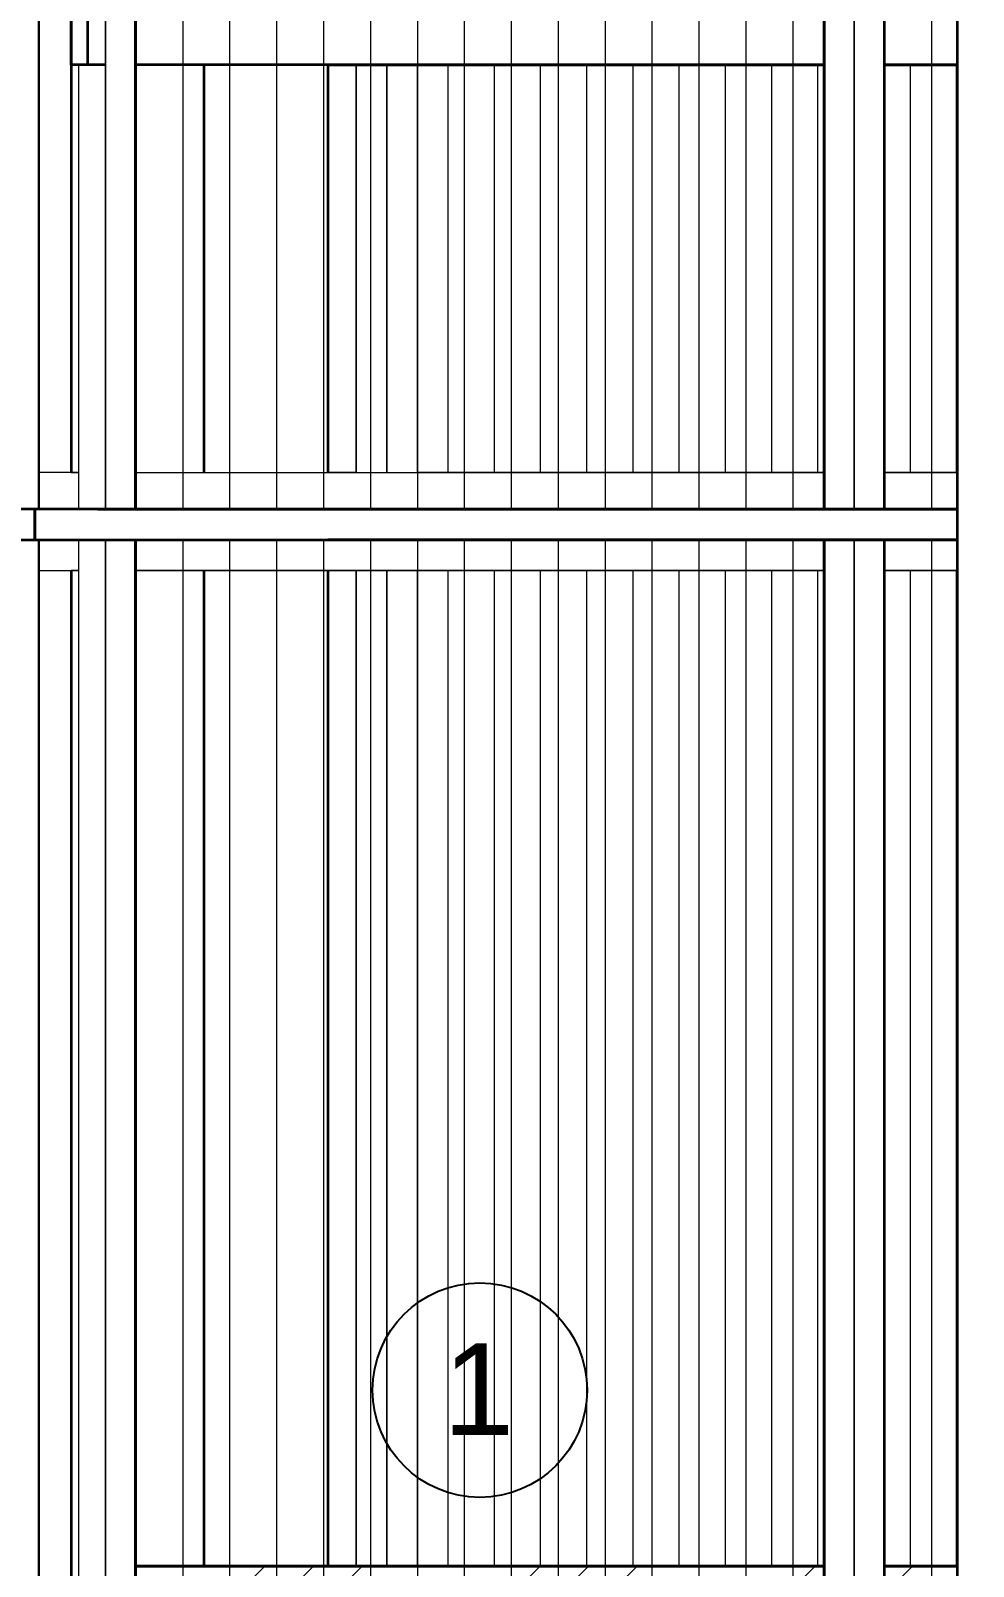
# Model space of a CAD drawing. Header units: millimetres. Extents: x 652554 to 1678317, y -308114 to 170803.
# Drawn here: x 749309 to 750847, y -94081 to -91575 of the extents above; entities that cross this region are included whole.
import ezdxf

# ---------------------------------------------------------------- set-up
doc = ezdxf.new("R2010")
doc.units = ezdxf.units.MM
for name, color, linetype, lineweight in [('A-ANNO-IDEN', 7, 'Continuous', 25), ('A-GENM', 7, 'Continuous', 9), ('A-GLAZ-CURT', 7, 'Continuous', 9), ('A-GLAZ-CWMG', 7, 'Continuous', 35), ('A-WALL-PATT', 7, 'Continuous', 35), ('E-LITE-EQPM', 7, 'Continuous', 35), ('S-BEAM', 7, 'Continuous', 35), ('S-COLS-E', 7, 'Continuous', 35), ('WALL-E', 7, 'Continuous', 35)]:
    doc.layers.add(name, color=color, linetype=linetype, lineweight=lineweight)
doc.styles.add('Arial_2', font='arial.ttf', dxfattribs={"height": 3})
pattern_1 = [(45, (-623522.15, 0), (-224.5064, 224.5064), []), (45, (-623442.78, 0), (0, 449.0128), []), (45, (-623601.53, 0), (0, 449.0128), [])]

# ---------------------------------------------------------------- blocks, each defined once
blk = doc.blocks.new('PPL-C-AECM-1-PP19-SE-M3-0001_rvt-1-2241-01 ENTRANCE 2 ENLARGED ELEVATION 1')
at = {"layer": 'A-WALL-PATT', "lineweight": 9}
h = blk.add_hatch(dxfattribs=at)
h.set_pattern_fill('FP_2', style=0, pattern_type=2)
h.set_pattern_definition(pattern_1)
h.paths.add_polyline_path([(-629854.5, 106450), (-629854.5, 106850), (-630035.4, 106850), (-630035.4, 106450)])
h = blk.add_hatch(dxfattribs=at)
h.set_pattern_fill('FP_2', style=0, pattern_type=2)
h.set_pattern_definition(pattern_1)
h.paths.add_polyline_path([(-629854.5, 106450), (-629854.5, 106850), (-630035.4, 106850), (-630035.4, 106450)])
h = blk.add_hatch(dxfattribs=at)
h.set_pattern_fill('FP_2', style=0, pattern_type=2)
h.set_pattern_definition(pattern_1)
h.paths.add_polyline_path([(-627591.4, 106450), (-626469.4, 106450), (-626469.4, 106850), (-627591.4, 106850), (-627591.4, 106501)])
h.paths.add_polyline_path([(-628695.3, 106450), (-628695.3, 106850), (-628813.4, 106850), (-628813.4, 106450), (-628772.4, 106450)])
h.paths.add_polyline_path([(-628593.7, 106450), (-628161.9, 106450), (-628161.9, 106850), (-628593.7, 106850), (-628593.7, 106748)])
h.paths.add_polyline_path([(-629848.5, 106450), (-628913.4, 106450), (-628913.4, 106850), (-629854.5, 106850), (-629854.5, 106450)])
h.paths.add_polyline_path([(-625397.4, 106450), (-625397.4, 106850), (-626369.4, 106850), (-626369.4, 106450), (-625444.3, 106450)])
h.paths.add_polyline_path([(-627911.9, 106450), (-627691.4, 106450), (-627691.4, 106850), (-627911.9, 106850), (-627911.9, 106552.4)])
h = blk.add_hatch(dxfattribs=at)
h.set_pattern_fill('FP_2', style=0, pattern_type=2)
h.set_pattern_definition(pattern_1)
h.paths.add_polyline_path([(-627591.4, 106450), (-626469.4, 106450), (-626469.4, 106850), (-627591.4, 106850), (-627591.4, 106501)])
h.paths.add_polyline_path([(-628695.3, 106450), (-628695.3, 106850), (-628813.4, 106850), (-628813.4, 106450), (-628772.4, 106450)])
h.paths.add_polyline_path([(-628593.7, 106450), (-628161.9, 106450), (-628161.9, 106850), (-628593.7, 106850), (-628593.7, 106748)])
h.paths.add_polyline_path([(-629848.5, 106450), (-628913.4, 106450), (-628913.4, 106850), (-629854.5, 106850), (-629854.5, 106450)])
h.paths.add_polyline_path([(-625397.4, 106450), (-625397.4, 106850), (-626369.4, 106850), (-626369.4, 106450), (-625444.3, 106450)])
h.paths.add_polyline_path([(-627911.9, 106450), (-627691.4, 106450), (-627691.4, 106850), (-627911.9, 106850), (-627911.9, 106552.4)])
at = {"layer": 'S-BEAM', "color": 7}
for p, q in [((-630141.2, 109300), (-630141.2, 109750)), ((-630114.3, 109300), (-630114.3, 109750)), ((-630114.3, 109300), (-630141.2, 109300)), ((-630085.4, 109300), (-630114.3, 109300)), ((-629825.6, 109300), (-630035.4, 109300)), ((-629924.7, 109300), (-630035.4, 109300)), ((-628913.4, 109300), (-629924.7, 109300)), ((-628913.4, 109300), (-629825.6, 109300)), ((-629722.3, 109300), (-628913.4, 109300)), ((-629722.3, 109300), (-629676.1, 109300)), ((-629576.1, 109300), (-628913.4, 109300)), ((-628813.4, 109300), (-628695.3, 109300)), ((-628813.4, 109300), (-628695.3, 109300)), ((-628695.3, 109300), (-628813.4, 109300)), ((-628695.3, 109300), (-628813.4, 109300))]:
    blk.add_line(p, q, dxfattribs=at)
at = {"layer": 'S-COLS-E', "color": 7}
for p, q in [((-630141.2, 113500), (-630141.2, 108635)), ((-629924.7, 109300), (-629924.7, 108635)), ((-629722.3, 109300), (-629722.3, 108635)), ((-629722.3, 109300), (-629722.3, 108635)), ((-630141.2, 108475), (-630141.2, 106450)), ((-629924.7, 108475), (-629924.7, 106850)), ((-629722.3, 108475), (-629722.3, 106850)), ((-629722.3, 108475), (-629722.3, 106850)), ((-629972.3, 106850), (-629722.3, 106850)), ((-629722.3, 106850), (-629972.3, 106850))]:
    blk.add_line(p, q, dxfattribs=at)
at = {"layer": 'WALL-E', "color": 7}
for p, q in [((-630035.4, 106850), (-629972.3, 106850)), ((-629972.3, 106850), (-630035.4, 106850)), ((-629972.3, 106850), (-629722.3, 106850)), ((-629722.3, 106850), (-629972.3, 106850)), ((-629722.3, 106850), (-628913.4, 106850)), ((-628913.4, 106850), (-629722.3, 106850)), ((-628813.4, 106850), (-628695.3, 106850)), ((-628695.3, 106850), (-628813.4, 106850))]:
    blk.add_line(p, q, dxfattribs=at)
blk = doc.blocks.new('DPA_CP_Entrance Louver Grill Vertical Z - Louver Grill Vertical Z-V7-2241-01 ENTRANCE 2 ENLARGED ELEVATION 1')
at = {"layer": 'A-GLAZ-CURT', "color": 7}
for p, q in [((-630794.9, 108525), (-630193.6, 108525)), ((-630219.3, 108525), (-630195.3, 108525)), ((-630193.6, 108525), (-630218.6, 108525)), ((-630195.3, 108525), (-630193.6, 108525)), ((-630195.3, 108525), (-630195.3, 105750)), ((-630193.6, 108525), (-630193.6, 105750)), ((-630128.7, 108525), (-630193.6, 108525)), ((-630193.6, 108525), (-630193.6, 108475)), ((-630141.2, 108525), (-630128.7, 108525)), ((-630141.2, 108525), (-630128.7, 108525)), ((-630128.7, 108525), (-630085.4, 108525)), ((-630128.7, 106450), (-630128.7, 108525)), ((-630128.7, 108475), (-630128.7, 108525)), ((-630085.4, 108525), (-630097.9, 108525)), ((-630085.4, 106450), (-630085.4, 108525)), ((-630193.6, 108475), (-630128.7, 108475)), ((-630128.7, 108475), (-630141.2, 108475))]:
    blk.add_line(p, q, dxfattribs=at)
blk = doc.blocks.new('DPA_CP_Entrance Louver Grill Vertical Z - Louver Grill Vertical Z-18398441-2241-01 ENTRANCE 2 ENLARGED ELEVATION 1')
at = {"layer": 'A-GLAZ-CURT', "color": 7}
for p, q in [((-630085.4, 108525), (-630035.4, 108525)), ((-630035.4, 108525), (-630085.4, 108525)), ((-630085.4, 108525), (-630085.4, 105750)), ((-630085.4, 106450), (-630085.4, 108525)), ((-630035.4, 108525), (-630085.4, 108525)), ((-630085.4, 108525), (-630037.4, 108525)), ((-630085.4, 105750), (-630085.4, 108525)), ((-630085.4, 105750), (-630085.4, 108525)), ((-630085.4, 108475), (-630085.4, 108525)), ((-630085.4, 108525), (-630085.4, 108475)), ((-630085.4, 108525), (-628863.4, 108525)), ((-630085.4, 108525), (-628863.4, 108525)), ((-630037.4, 108525), (-630035.4, 108525)), ((-630037.4, 105750), (-630037.4, 108525)), ((-630037.4, 105750), (-630037.4, 108525)), ((-630035.4, 108525), (-630035.4, 105750)), ((-630035.4, 105750), (-630035.4, 108525)), ((-628913.4, 108525), (-628863.4, 108525)), ((-628863.4, 108525), (-628913.4, 108525)), ((-628913.4, 108525), (-628911.4, 108525)), ((-628863.4, 108525), (-628913.4, 108525)), ((-628913.4, 108525), (-628913.4, 105750)), ((-628913.4, 105750), (-628913.4, 108525)), ((-628911.4, 108525), (-628863.4, 108525)), ((-628911.4, 108525), (-628911.4, 105750)), ((-628911.4, 108525), (-628911.4, 105750)), ((-628863.4, 105750), (-628863.4, 108525)), ((-628863.4, 106450), (-628863.4, 108525)), ((-628863.4, 108525), (-628863.4, 105750)), ((-628863.4, 108525), (-628863.4, 105750)), ((-628863.4, 108475), (-628863.4, 108525)), ((-628863.4, 108525), (-628863.4, 108475)), ((-630035.4, 105810), (-630035.4, 108475)), ((-630035.4, 106450), (-630035.4, 108475)), ((-628913.4, 108475), (-630035.4, 108475)), ((-630035.4, 108475), (-628913.4, 108475)), ((-628913.4, 108475), (-628913.4, 105810)), ((-628913.4, 106450), (-628913.4, 108475))]:
    blk.add_line(p, q, dxfattribs=at)
blk = doc.blocks.new('DPA_CP_Entrance Louver Grill Vertical Z - Louver Grill Vertical Z-V10-2241-01 ENTRANCE 2 ENLARGED ELEVATION 1')
at = {"layer": 'A-GLAZ-CURT', "color": 7}
for p, q in [((-628863.4, 108525), (-628813.4, 108525)), ((-628813.4, 108525), (-628863.4, 108525)), ((-628863.4, 108525), (-628863.4, 105750)), ((-628863.4, 106450), (-628863.4, 108525)), ((-628813.4, 108525), (-628863.4, 108525)), ((-628863.4, 108525), (-628815.4, 108525)), ((-628863.4, 105750), (-628863.4, 108525)), ((-628863.4, 105750), (-628863.4, 108525)), ((-628863.4, 108475), (-628863.4, 108525)), ((-628863.4, 108525), (-628863.4, 108475)), ((-628863.4, 108525), (-628695.3, 108525)), ((-628863.4, 108525), (-628695.3, 108525)), ((-628815.4, 108525), (-628813.4, 108525)), ((-628815.4, 105750), (-628815.4, 108525)), ((-628815.4, 105750), (-628815.4, 108525)), ((-628813.4, 108525), (-628813.4, 105750)), ((-628813.4, 105750), (-628813.4, 108525)), ((-628813.4, 105810), (-628813.4, 108475)), ((-628813.4, 106450), (-628813.4, 108475)), ((-628695.3, 108475), (-628813.4, 108475)), ((-628813.4, 108475), (-628695.3, 108475))]:
    blk.add_line(p, q, dxfattribs=at)
blk = doc.blocks.new('DPA_CP_Entrance Louver Grill Vertical Z - Louver Grill Vertical Z-V12-2241-01 ENTRANCE 2 ENLARGED ELEVATION 1')
at = {"layer": 'A-GLAZ-CURT', "color": 7}
for p, q in [((-629576.1, 108525), (-629626.1, 108525)), ((-629626.1, 108525), (-629576.1, 108525)), ((-629578.1, 108525), (-629626.1, 108525)), ((-629626.1, 108525), (-629576.1, 108525)), ((-628695.3, 108525), (-629626.1, 108525)), ((-628695.3, 108525), (-629626.1, 108525)), ((-629576.1, 108525), (-629578.1, 108525)), ((-629626.1, 106850), (-629626.1, 108475)), ((-629626.1, 106850), (-629626.1, 108475)), ((-629626.1, 108475), (-629626.1, 106850)), ((-629626.1, 108475), (-629626.1, 106850)), ((-629576.1, 108475), (-629576.1, 106850)), ((-629576.1, 106850), (-629576.1, 108475)), ((-629576.1, 108475), (-629576.1, 106850)), ((-629576.1, 106850), (-629576.1, 108475)), ((-629576.1, 108475), (-628913.4, 108475)), ((-628913.4, 108475), (-629576.1, 108475)), ((-628813.4, 108475), (-628695.3, 108475)), ((-628695.3, 108475), (-628813.4, 108475))]:
    blk.add_line(p, q, dxfattribs=at)
blk = doc.blocks.new('DPA_CP_Entrance Louver Grill Vertical Z - Louver Grill Vertical Z-V13-2241-01 ENTRANCE 2 ENLARGED ELEVATION 1')
at = {"layer": 'A-GLAZ-CURT', "color": 7}
for p, q in [((-629626.1, 108525), (-629722.3, 108525)), ((-629626.1, 108525), (-629722.3, 108525)), ((-629626.1, 108525), (-629676.1, 108525)), ((-629676.1, 108525), (-629626.1, 108525)), ((-629676.1, 108525), (-629626.1, 108525)), ((-629674.1, 108525), (-629676.1, 108525)), ((-629626.1, 108525), (-629674.1, 108525)), ((-629722.3, 108475), (-629676.1, 108475)), ((-629676.1, 108475), (-629722.3, 108475)), ((-629676.1, 106850), (-629676.1, 108475)), ((-629676.1, 106850), (-629676.1, 108475)), ((-629676.1, 108475), (-629676.1, 106850)), ((-629676.1, 106850), (-629676.1, 108475)), ((-629626.1, 108475), (-629626.1, 106850)), ((-629626.1, 106850), (-629626.1, 108475)), ((-629626.1, 106850), (-629626.1, 108475)), ((-629626.1, 106850), (-629626.1, 108475))]:
    blk.add_line(p, q, dxfattribs=at)
blk = doc.blocks.new('GM_Louver Grill Vertical Z - Z Profile-V32-2241-01 ENTRANCE 2 ENLARGED ELEVATION 1')
at = {"layer": 'A-GENM', "color": 7}
blk.add_line((-629039.9, 105750), (-629039.9, 108525), dxfattribs=at)
blk = doc.blocks.new('GM_Louver Grill Vertical Z - Z Profile-V33-2241-01 ENTRANCE 2 ENLARGED ELEVATION 1')
at = {"layer": 'A-GENM', "color": 7}
blk.add_line((-626510.9, 106850), (-626510.9, 108475), dxfattribs=at)
blk = doc.blocks.new('DPA_CP_Entrance Louver Grill Vertical Z - Louver Grill Vertical Z-V49-2241-01 ENTRANCE 2 ENLARGED ELEVATION 1')
at = {"layer": 'A-GLAZ-CURT', "color": 7}
for p, q in [((-630195.3, 113750), (-630195.3, 108575)), ((-630193.6, 113750), (-630193.6, 108575)), ((-630128.7, 108575), (-630128.7, 109300)), ((-630085.4, 108575), (-630085.4, 109300)), ((-630128.7, 108635), (-630193.6, 108635)), ((-630193.6, 108635), (-630193.6, 108575)), ((-630141.2, 108635), (-630128.7, 108635)), ((-630128.7, 108575), (-630128.7, 108635)), ((-630794.9, 108575), (-630193.6, 108575)), ((-630195.3, 108575), (-630219.3, 108575)), ((-630218.6, 108575), (-630193.6, 108575)), ((-630193.6, 108575), (-630195.3, 108575)), ((-630193.6, 108575), (-630128.7, 108575)), ((-630128.7, 108575), (-630141.2, 108575)), ((-630128.7, 108575), (-630141.2, 108575)), ((-630085.4, 108575), (-630128.7, 108575)), ((-630097.9, 108575), (-630085.4, 108575))]:
    blk.add_line(p, q, dxfattribs=at)
blk = doc.blocks.new('DPA_CP_Entrance Louver Grill Vertical Z - Louver Grill Vertical Z-18398831-2241-01 ENTRANCE 2 ENLARGED ELEVATION 1')
at = {"layer": 'A-GLAZ-CURT', "color": 7}
for p, q in [((-630085.4, 113750), (-630085.4, 108575)), ((-630085.4, 108575), (-630085.4, 113750)), ((-630085.4, 108575), (-630085.4, 113750)), ((-630037.4, 108575), (-630037.4, 113750)), ((-630037.4, 108575), (-630037.4, 113750)), ((-630035.4, 113750), (-630035.4, 108575)), ((-630035.4, 108575), (-630035.4, 113750)), ((-628913.4, 113750), (-628913.4, 108575)), ((-628913.4, 108575), (-628913.4, 113750)), ((-628911.4, 113750), (-628911.4, 108575)), ((-628911.4, 113750), (-628911.4, 108575)), ((-628863.4, 108575), (-628863.4, 113750)), ((-628863.4, 113750), (-628863.4, 108575)), ((-628863.4, 113750), (-628863.4, 108575)), ((-630035.4, 108635), (-630035.4, 113700)), ((-628913.4, 113700), (-628913.4, 108635)), ((-630085.4, 108575), (-630085.4, 109300)), ((-630035.4, 108635), (-630035.4, 109300)), ((-628913.4, 108635), (-628913.4, 109300)), ((-628863.4, 108575), (-628863.4, 109300)), ((-630085.4, 108575), (-630085.4, 108635)), ((-630085.4, 108635), (-630085.4, 108575)), ((-630035.4, 108635), (-628913.4, 108635)), ((-630035.4, 108635), (-628913.4, 108635)), ((-628863.4, 108575), (-628863.4, 108635)), ((-628863.4, 108635), (-628863.4, 108575)), ((-630085.4, 108575), (-630035.4, 108575)), ((-630035.4, 108575), (-630085.4, 108575)), ((-630037.4, 108575), (-630085.4, 108575)), ((-630085.4, 108575), (-630035.4, 108575)), ((-628863.4, 108575), (-630085.4, 108575)), ((-630085.4, 108575), (-628863.4, 108575)), ((-630035.4, 108575), (-630037.4, 108575)), ((-628913.4, 108575), (-628863.4, 108575)), ((-628863.4, 108575), (-628913.4, 108575)), ((-628913.4, 108575), (-628863.4, 108575)), ((-628911.4, 108575), (-628913.4, 108575)), ((-628863.4, 108575), (-628911.4, 108575))]:
    blk.add_line(p, q, dxfattribs=at)
blk = doc.blocks.new('DPA_CP_Entrance Louver Grill Vertical Z - Louver Grill Vertical Z-V94-2241-01 ENTRANCE 2 ENLARGED ELEVATION 1')
at = {"layer": 'A-GLAZ-CURT', "color": 7}
for p, q in [((-628863.4, 113750), (-628863.4, 108575)), ((-628863.4, 108575), (-628863.4, 113750)), ((-628863.4, 108575), (-628863.4, 113750)), ((-628815.4, 108575), (-628815.4, 113750)), ((-628815.4, 108575), (-628815.4, 113750)), ((-628813.4, 113750), (-628813.4, 108575)), ((-628813.4, 108575), (-628813.4, 113750)), ((-628813.4, 108635), (-628813.4, 113700)), ((-628863.4, 108575), (-628863.4, 109300)), ((-628813.4, 108635), (-628813.4, 109300)), ((-628863.4, 108575), (-628863.4, 108635)), ((-628863.4, 108635), (-628863.4, 108575)), ((-628813.4, 108635), (-628695.3, 108635)), ((-628813.4, 108635), (-628695.3, 108635)), ((-628863.4, 108575), (-628813.4, 108575)), ((-628813.4, 108575), (-628863.4, 108575)), ((-628815.4, 108575), (-628863.4, 108575)), ((-628863.4, 108575), (-628813.4, 108575)), ((-628695.3, 108575), (-628863.4, 108575)), ((-628863.4, 108575), (-628695.3, 108575)), ((-628813.4, 108575), (-628815.4, 108575))]:
    blk.add_line(p, q, dxfattribs=at)
blk = doc.blocks.new('GM_Louver Grill Vertical Z - Z Profile-V96-2241-01 ENTRANCE 2 ENLARGED ELEVATION 1')
at = {"layer": 'A-GENM', "color": 7}
blk.add_line((-629039.9, 108575), (-629039.9, 113750), dxfattribs=at)
blk = doc.blocks.new('DPA_CP_Entrance Louver Grill Vertical Z - Louver Grill Vertical Z-V112-2241-01 ENTRANCE 2 ENLARGED ELEVATION 1')
at = {"layer": 'A-GLAZ-CURT', "color": 7}
for p, q in [((-629626.1, 108635), (-629626.1, 109300)), ((-629626.1, 108635), (-629626.1, 109300)), ((-629626.1, 109300), (-629626.1, 108635)), ((-629626.1, 109300), (-629626.1, 108635)), ((-629576.1, 109300), (-629576.1, 108635)), ((-629576.1, 108635), (-629576.1, 109300)), ((-629576.1, 109300), (-629576.1, 108635)), ((-629576.1, 108635), (-629576.1, 109300)), ((-628913.4, 108635), (-629576.1, 108635)), ((-628913.4, 108635), (-629576.1, 108635)), ((-628695.3, 108635), (-628813.4, 108635)), ((-628695.3, 108635), (-628813.4, 108635)), ((-629576.1, 108575), (-629626.1, 108575)), ((-629626.1, 108575), (-629576.1, 108575)), ((-629576.1, 108575), (-629626.1, 108575)), ((-629626.1, 108575), (-629578.1, 108575)), ((-629626.1, 108575), (-628695.3, 108575)), ((-628695.3, 108575), (-629626.1, 108575)), ((-629578.1, 108575), (-629576.1, 108575))]:
    blk.add_line(p, q, dxfattribs=at)
blk = doc.blocks.new('DPA_CP_Entrance Louver Grill Vertical Z - Louver Grill Vertical Z-V113-2241-01 ENTRANCE 2 ENLARGED ELEVATION 1')
at = {"layer": 'A-GLAZ-CURT', "color": 7}
for p, q in [((-629676.1, 108635), (-629676.1, 109300)), ((-629676.1, 108635), (-629676.1, 109300)), ((-629676.1, 109300), (-629676.1, 108635)), ((-629676.1, 108635), (-629676.1, 109300)), ((-629626.1, 109300), (-629626.1, 108635)), ((-629626.1, 108635), (-629626.1, 109300)), ((-629626.1, 108635), (-629626.1, 109300)), ((-629626.1, 108635), (-629626.1, 109300)), ((-629676.1, 108635), (-629722.3, 108635)), ((-629676.1, 108635), (-629722.3, 108635)), ((-629722.3, 108575), (-629626.1, 108575)), ((-629626.1, 108575), (-629722.3, 108575)), ((-629626.1, 108575), (-629676.1, 108575)), ((-629676.1, 108575), (-629626.1, 108575)), ((-629676.1, 108575), (-629674.1, 108575)), ((-629626.1, 108575), (-629676.1, 108575)), ((-629674.1, 108575), (-629626.1, 108575))]:
    blk.add_line(p, q, dxfattribs=at)
blk = doc.blocks.new('GM_Louver Grill Vertical Z - Z Profile-V115-2241-01 ENTRANCE 2 ENLARGED ELEVATION 1')
at = {"layer": 'A-GENM', "color": 7}
blk.add_line((-626510.9, 108635), (-626510.9, 109300), dxfattribs=at)
blk = doc.blocks.new('Rectangular Mullion - 50x200-12064535-2241-01 ENTRANCE 2 ENLARGED ELEVATION 1')
at = {"layer": 'A-GLAZ-CWMG', "color": 7}
for p, q in [((-631052.3, 108575), (-630266.2, 108575)), ((-630266.2, 108575), (-631052.3, 108575)), ((-629722.3, 108575), (-629626.1, 108575)), ((-629626.1, 108575), (-629722.3, 108575)), ((-630266.2, 108525), (-631052.3, 108525)), ((-630266.2, 108525), (-631052.3, 108525)), ((-629626.1, 108525), (-629722.3, 108525)), ((-629626.1, 108525), (-629722.3, 108525))]:
    blk.add_line(p, q, dxfattribs=at)
blk = doc.blocks.new('Rectangular Mullion - 50x200-V128-2241-01 ENTRANCE 2 ENLARGED ELEVATION 1')
at = {"layer": 'A-GLAZ-CWMG', "color": 7}
for p, q in [((-629626.1, 108575), (-628695.3, 108575)), ((-628695.3, 108575), (-629626.1, 108575)), ((-628593.7, 108575), (-628193.9, 108575)), ((-628193.9, 108575), (-628593.7, 108575)), ((-628695.3, 108525), (-629626.1, 108525)), ((-628695.3, 108525), (-629626.1, 108525)), ((-628193.9, 108525), (-628593.7, 108525)), ((-628193.9, 108525), (-628593.7, 108525))]:
    blk.add_line(p, q, dxfattribs=at)
blk = doc.blocks.new('Rectangular Mullion - 50x200-12057894-2241-01 ENTRANCE 2 ENLARGED ELEVATION 1')
at = {"layer": 'A-GLAZ-CWMG', "color": 7}
for p, q in [((-630200.8, 108575), (-630859.9, 108575)), ((-630686.7, 108575), (-630266.2, 108575)), ((-630200.8, 108525), (-630200.8, 108575)), ((-630097.9, 108575), (-630085.4, 108575)), ((-630859.9, 108525), (-630200.8, 108525)), ((-630686.7, 108525), (-630266.2, 108525)), ((-630097.9, 108525), (-630085.4, 108525))]:
    blk.add_line(p, q, dxfattribs=at)
blk = doc.blocks.new('Rectangular Mullion - 50x200-V132-2241-01 ENTRANCE 2 ENLARGED ELEVATION 1')
at = {"layer": 'A-GLAZ-CWMG', "color": 7}
for p, q in [((-628695.3, 108575), (-628863.4, 108575)), ((-628863.4, 108575), (-628695.3, 108575)), ((-627641.4, 108575), (-628593.7, 108575)), ((-628593.7, 108575), (-628161.9, 108575)), ((-627911.9, 108575), (-627641.4, 108575)), ((-628863.4, 108525), (-628695.3, 108525)), ((-628863.4, 108525), (-628695.3, 108525)), ((-628593.7, 108525), (-627641.4, 108525)), ((-628593.7, 108525), (-628161.9, 108525)), ((-627911.9, 108525), (-627641.4, 108525))]:
    blk.add_line(p, q, dxfattribs=at)
blk = doc.blocks.new('Rectangular Mullion - 50x200-12057895-2241-01 ENTRANCE 2 ENLARGED ELEVATION 1')
at = {"layer": 'A-GLAZ-CWMG', "color": 7}
for p, q in [((-628863.4, 108575), (-630200.8, 108575)), ((-630200.8, 108575), (-630200.8, 108525)), ((-630085.4, 108575), (-628863.4, 108575)), ((-630200.8, 108525), (-628863.4, 108525)), ((-630085.4, 108525), (-628863.4, 108525))]:
    blk.add_line(p, q, dxfattribs=at)
blk = doc.blocks.new('ACM_L14 - LED Street Light Luminaire with Wide Light - PRA4-CB-8-17314108-2241-01 ENTRANCE 2 ENLARGED ELEVATION 1')
at = {"layer": 'E-LITE-EQPM', "color": 7}
blk.add_line((-628695.3, 113220), (-628695.3, 101320), dxfattribs=at)
blk = doc.blocks.new('DPA_TAG_Multi Tags_Specific - Exterior-18332815-2241-01 ENTRANCE 2 ENLARGED ELEVATION 1')
at = {"layer": 'A-ANNO-IDEN', "color": 7}
blk.add_circle((-633898.2, 114308.8), 175, dxfattribs=at)

msp = doc.modelspace()

# ---------------------------------------------------------------- block references
at = {"color": 7, "lineweight": 5}
msp.add_blockref('PPL-C-AECM-1-PP19-SE-M3-0001_rvt-1-2241-01 ENTRANCE 2 ENLARGED ELEVATION 1', (1379516.5465, -200931.019), dxfattribs=at)
at = {"layer": 'A-ANNO-IDEN', "color": 7}
msp.add_blockref('DPA_TAG_Multi Tags_Specific - Exterior-18332815-2241-01 ENTRANCE 2 ENLARGED ELEVATION 1', (1383940.3481, -208102.3214), dxfattribs=at)
at = {"layer": 'A-GENM', "color": 7}
for name, p in [('GM_Louver Grill Vertical Z - Z Profile-V96-2241-01 ENTRANCE 2 ENLARGED ELEVATION 1', (1378521.1203, -200931.019)), ('GM_Louver Grill Vertical Z - Z Profile-V96-2241-01 ENTRANCE 2 ENLARGED ELEVATION 1', (1378597.6916, -200931.019)), ('GM_Louver Grill Vertical Z - Z Profile-V96-2241-01 ENTRANCE 2 ENLARGED ELEVATION 1', (1378674.2628, -200931.019)), ('GM_Louver Grill Vertical Z - Z Profile-V96-2241-01 ENTRANCE 2 ENLARGED ELEVATION 1', (1378750.834, -200931.019)), ('GM_Louver Grill Vertical Z - Z Profile-V96-2241-01 ENTRANCE 2 ENLARGED ELEVATION 1', (1378827.4053, -200931.019)), ('GM_Louver Grill Vertical Z - Z Profile-V96-2241-01 ENTRANCE 2 ENLARGED ELEVATION 1', (1378903.9765, -200931.019)), ('GM_Louver Grill Vertical Z - Z Profile-V96-2241-01 ENTRANCE 2 ENLARGED ELEVATION 1', (1378980.5478, -200931.019)), ('GM_Louver Grill Vertical Z - Z Profile-V96-2241-01 ENTRANCE 2 ENLARGED ELEVATION 1', (1379057.119, -200931.019)), ('GM_Louver Grill Vertical Z - Z Profile-V96-2241-01 ENTRANCE 2 ENLARGED ELEVATION 1', (1379133.6902, -200931.019)), ('GM_Louver Grill Vertical Z - Z Profile-V96-2241-01 ENTRANCE 2 ENLARGED ELEVATION 1', (1379210.2615, -200931.019)), ('GM_Louver Grill Vertical Z - Z Profile-V96-2241-01 ENTRANCE 2 ENLARGED ELEVATION 1', (1379286.8327, -200931.019)), ('GM_Louver Grill Vertical Z - Z Profile-V96-2241-01 ENTRANCE 2 ENLARGED ELEVATION 1', (1379363.404, -200931.019)), ('GM_Louver Grill Vertical Z - Z Profile-V96-2241-01 ENTRANCE 2 ENLARGED ELEVATION 1', (1379439.9752, -200931.019)), ('GM_Louver Grill Vertical Z - Z Profile-V96-2241-01 ENTRANCE 2 ENLARGED ELEVATION 1', (1379516.5465, -200931.019)), ('GM_Louver Grill Vertical Z - Z Profile-V96-2241-01 ENTRANCE 2 ENLARGED ELEVATION 1', (1379593.1177, -200931.019)), ('GM_Louver Grill Vertical Z - Z Profile-V96-2241-01 ENTRANCE 2 ENLARGED ELEVATION 1', (1379743.1177, -200931.019)), ('GM_Louver Grill Vertical Z - Z Profile-V96-2241-01 ENTRANCE 2 ENLARGED ELEVATION 1', (1379819.6889, -200931.019)), ('GM_Louver Grill Vertical Z - Z Profile-V115-2241-01 ENTRANCE 2 ENLARGED ELEVATION 1', (1376351.3154, -200931.019)), ('GM_Louver Grill Vertical Z - Z Profile-V115-2241-01 ENTRANCE 2 ENLARGED ELEVATION 1', (1376501.3154, -200931.019)), ('GM_Louver Grill Vertical Z - Z Profile-V115-2241-01 ENTRANCE 2 ENLARGED ELEVATION 1', (1376576.7384, -200931.019)), ('GM_Louver Grill Vertical Z - Z Profile-V115-2241-01 ENTRANCE 2 ENLARGED ELEVATION 1', (1376652.1615, -200931.019)), ('GM_Louver Grill Vertical Z - Z Profile-V115-2241-01 ENTRANCE 2 ENLARGED ELEVATION 1', (1376727.5846, -200931.019)), ('GM_Louver Grill Vertical Z - Z Profile-V115-2241-01 ENTRANCE 2 ENLARGED ELEVATION 1', (1376803.0077, -200931.019)), ('GM_Louver Grill Vertical Z - Z Profile-V115-2241-01 ENTRANCE 2 ENLARGED ELEVATION 1', (1376878.4308, -200931.019)), ('GM_Louver Grill Vertical Z - Z Profile-V115-2241-01 ENTRANCE 2 ENLARGED ELEVATION 1', (1376953.8539, -200931.019)), ('GM_Louver Grill Vertical Z - Z Profile-V115-2241-01 ENTRANCE 2 ENLARGED ELEVATION 1', (1377029.277, -200931.019)), ('GM_Louver Grill Vertical Z - Z Profile-V115-2241-01 ENTRANCE 2 ENLARGED ELEVATION 1', (1377104.7001, -200931.019)), ('GM_Louver Grill Vertical Z - Z Profile-V115-2241-01 ENTRANCE 2 ENLARGED ELEVATION 1', (1377255.5462, -200931.019)), ('GM_Louver Grill Vertical Z - Z Profile-V115-2241-01 ENTRANCE 2 ENLARGED ELEVATION 1', (1377330.9693, -200931.019)), ('GM_Louver Grill Vertical Z - Z Profile-V32-2241-01 ENTRANCE 2 ENLARGED ELEVATION 1', (1378521.1203, -200931.019)), ('GM_Louver Grill Vertical Z - Z Profile-V32-2241-01 ENTRANCE 2 ENLARGED ELEVATION 1', (1378597.6916, -200931.019)), ('GM_Louver Grill Vertical Z - Z Profile-V32-2241-01 ENTRANCE 2 ENLARGED ELEVATION 1', (1378674.2628, -200931.019)), ('GM_Louver Grill Vertical Z - Z Profile-V32-2241-01 ENTRANCE 2 ENLARGED ELEVATION 1', (1378750.834, -200931.019)), ('GM_Louver Grill Vertical Z - Z Profile-V32-2241-01 ENTRANCE 2 ENLARGED ELEVATION 1', (1378827.4053, -200931.019)), ('GM_Louver Grill Vertical Z - Z Profile-V32-2241-01 ENTRANCE 2 ENLARGED ELEVATION 1', (1378903.9765, -200931.019)), ('GM_Louver Grill Vertical Z - Z Profile-V32-2241-01 ENTRANCE 2 ENLARGED ELEVATION 1', (1378980.5478, -200931.019)), ('GM_Louver Grill Vertical Z - Z Profile-V32-2241-01 ENTRANCE 2 ENLARGED ELEVATION 1', (1379057.119, -200931.019)), ('GM_Louver Grill Vertical Z - Z Profile-V32-2241-01 ENTRANCE 2 ENLARGED ELEVATION 1', (1379133.6902, -200931.019)), ('GM_Louver Grill Vertical Z - Z Profile-V32-2241-01 ENTRANCE 2 ENLARGED ELEVATION 1', (1379210.2615, -200931.019)), ('GM_Louver Grill Vertical Z - Z Profile-V32-2241-01 ENTRANCE 2 ENLARGED ELEVATION 1', (1379286.8327, -200931.019)), ('GM_Louver Grill Vertical Z - Z Profile-V32-2241-01 ENTRANCE 2 ENLARGED ELEVATION 1', (1379363.404, -200931.019)), ('GM_Louver Grill Vertical Z - Z Profile-V32-2241-01 ENTRANCE 2 ENLARGED ELEVATION 1', (1379439.9752, -200931.019)), ('GM_Louver Grill Vertical Z - Z Profile-V32-2241-01 ENTRANCE 2 ENLARGED ELEVATION 1', (1379516.5465, -200931.019)), ('GM_Louver Grill Vertical Z - Z Profile-V32-2241-01 ENTRANCE 2 ENLARGED ELEVATION 1', (1379593.1177, -200931.019)), ('GM_Louver Grill Vertical Z - Z Profile-V32-2241-01 ENTRANCE 2 ENLARGED ELEVATION 1', (1379743.1177, -200931.019)), ('GM_Louver Grill Vertical Z - Z Profile-V32-2241-01 ENTRANCE 2 ENLARGED ELEVATION 1', (1379819.6889, -200931.019)), ('GM_Louver Grill Vertical Z - Z Profile-V33-2241-01 ENTRANCE 2 ENLARGED ELEVATION 1', (1376351.3154, -200931.019)), ('GM_Louver Grill Vertical Z - Z Profile-V33-2241-01 ENTRANCE 2 ENLARGED ELEVATION 1', (1376501.3154, -200931.019)), ('GM_Louver Grill Vertical Z - Z Profile-V33-2241-01 ENTRANCE 2 ENLARGED ELEVATION 1', (1376576.7384, -200931.019)), ('GM_Louver Grill Vertical Z - Z Profile-V33-2241-01 ENTRANCE 2 ENLARGED ELEVATION 1', (1376652.1615, -200931.019)), ('GM_Louver Grill Vertical Z - Z Profile-V33-2241-01 ENTRANCE 2 ENLARGED ELEVATION 1', (1376727.5846, -200931.019)), ('GM_Louver Grill Vertical Z - Z Profile-V33-2241-01 ENTRANCE 2 ENLARGED ELEVATION 1', (1376803.0077, -200931.019)), ('GM_Louver Grill Vertical Z - Z Profile-V33-2241-01 ENTRANCE 2 ENLARGED ELEVATION 1', (1376878.4308, -200931.019)), ('GM_Louver Grill Vertical Z - Z Profile-V33-2241-01 ENTRANCE 2 ENLARGED ELEVATION 1', (1376953.8539, -200931.019)), ('GM_Louver Grill Vertical Z - Z Profile-V33-2241-01 ENTRANCE 2 ENLARGED ELEVATION 1', (1377029.277, -200931.019)), ('GM_Louver Grill Vertical Z - Z Profile-V33-2241-01 ENTRANCE 2 ENLARGED ELEVATION 1', (1377104.7001, -200931.019)), ('GM_Louver Grill Vertical Z - Z Profile-V33-2241-01 ENTRANCE 2 ENLARGED ELEVATION 1', (1377255.5462, -200931.019)), ('GM_Louver Grill Vertical Z - Z Profile-V33-2241-01 ENTRANCE 2 ENLARGED ELEVATION 1', (1377330.9693, -200931.019))]:
    msp.add_blockref(name, p, dxfattribs=at)
at = {"layer": 'A-GLAZ-CURT', "color": 7}
for name in ['DPA_CP_Entrance Louver Grill Vertical Z - Louver Grill Vertical Z-V49-2241-01 ENTRANCE 2 ENLARGED ELEVATION 1', 'DPA_CP_Entrance Louver Grill Vertical Z - Louver Grill Vertical Z-18398831-2241-01 ENTRANCE 2 ENLARGED ELEVATION 1', 'DPA_CP_Entrance Louver Grill Vertical Z - Louver Grill Vertical Z-V94-2241-01 ENTRANCE 2 ENLARGED ELEVATION 1', 'DPA_CP_Entrance Louver Grill Vertical Z - Louver Grill Vertical Z-V113-2241-01 ENTRANCE 2 ENLARGED ELEVATION 1', 'DPA_CP_Entrance Louver Grill Vertical Z - Louver Grill Vertical Z-V112-2241-01 ENTRANCE 2 ENLARGED ELEVATION 1', 'DPA_CP_Entrance Louver Grill Vertical Z - Louver Grill Vertical Z-V13-2241-01 ENTRANCE 2 ENLARGED ELEVATION 1', 'DPA_CP_Entrance Louver Grill Vertical Z - Louver Grill Vertical Z-V7-2241-01 ENTRANCE 2 ENLARGED ELEVATION 1', 'DPA_CP_Entrance Louver Grill Vertical Z - Louver Grill Vertical Z-18398441-2241-01 ENTRANCE 2 ENLARGED ELEVATION 1', 'DPA_CP_Entrance Louver Grill Vertical Z - Louver Grill Vertical Z-V12-2241-01 ENTRANCE 2 ENLARGED ELEVATION 1', 'DPA_CP_Entrance Louver Grill Vertical Z - Louver Grill Vertical Z-V10-2241-01 ENTRANCE 2 ENLARGED ELEVATION 1']:
    msp.add_blockref(name, (1379516.5465, -200931.019), dxfattribs=at)
at = {"layer": 'A-GLAZ-CWMG', "color": 7}
for name in ['Rectangular Mullion - 50x200-12064535-2241-01 ENTRANCE 2 ENLARGED ELEVATION 1', 'Rectangular Mullion - 50x200-12057894-2241-01 ENTRANCE 2 ENLARGED ELEVATION 1', 'Rectangular Mullion - 50x200-12057895-2241-01 ENTRANCE 2 ENLARGED ELEVATION 1', 'Rectangular Mullion - 50x200-V128-2241-01 ENTRANCE 2 ENLARGED ELEVATION 1', 'Rectangular Mullion - 50x200-V132-2241-01 ENTRANCE 2 ENLARGED ELEVATION 1']:
    msp.add_blockref(name, (1379516.5465, -200931.019), dxfattribs=at)
at = {"layer": 'E-LITE-EQPM', "color": 7}
msp.add_blockref('ACM_L14 - LED Street Light Luminaire with Wide Light - PRA4-CB-8-17314108-2241-01 ENTRANCE 2 ENLARGED ELEVATION 1', (1379516.5465, -200931.019), dxfattribs=at)

# ---------------------------------------------------------------- texts
at = {"layer": 'A-ANNO-IDEN', "color": 7, "lineweight": 9, "insert": (749981.8628, -93716.9343), "char_height": 150, "width": 144.30375, "attachment_point": 1, "style": 'Arial_2'}
msp.add_mtext('1', dxfattribs=at)

doc.saveas('drawing.dxf')
